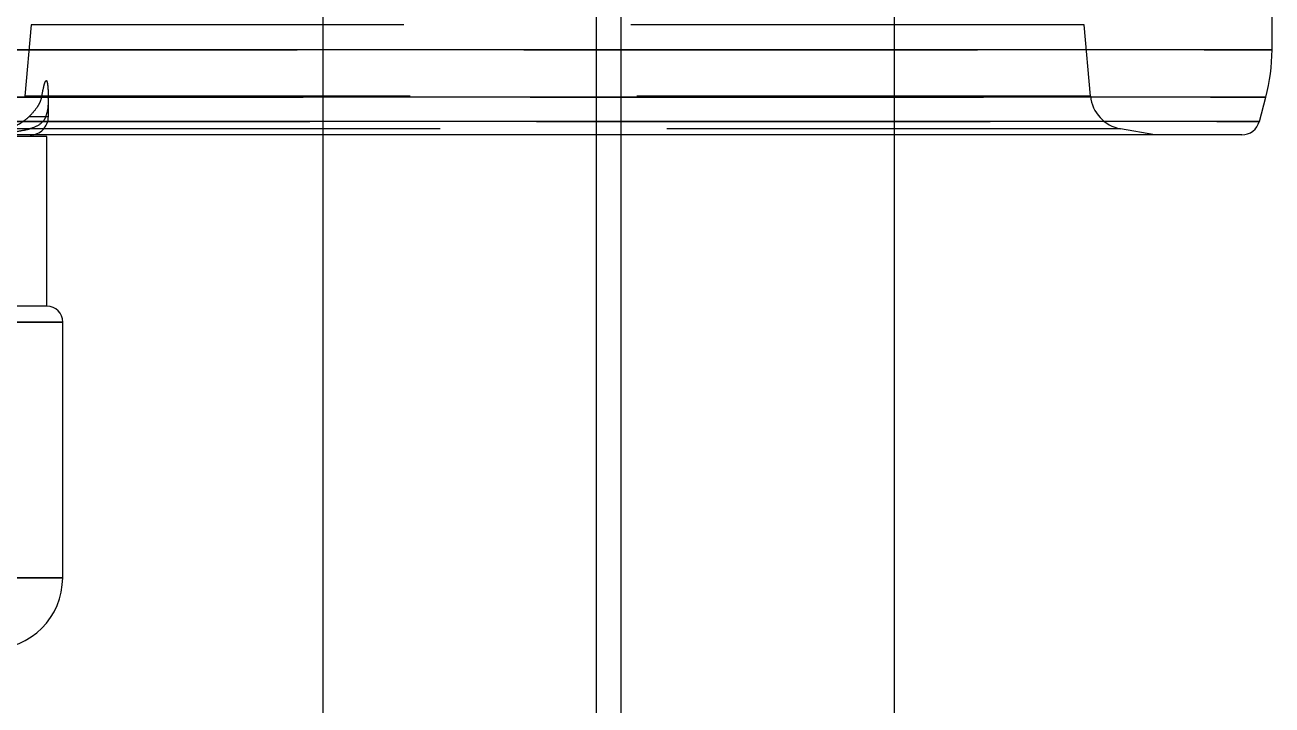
# Model space of a CAD drawing. Header units: metres. Extents: x 0 to 21025, y 0 to 14850.
# Drawn here: x 1990.3 to 2208.6, y 8830.6 to 8949.6 of the extents above; entities that cross this region are included whole.
import ezdxf

# ---------------------------------------------------------------- set-up
doc = ezdxf.new("R2010")
doc.units = ezdxf.units.M
doc.header["$LTSCALE"] = 25
doc.linetypes.add('HIDDEN2', pattern=[4.7625, 3.175, -1.5875])
for name, color, linetype in [('SL1', 8, 'Continuous'), ('SL4', 4, 'Continuous'), ('ST1', 7, 'HIDDEN2')]:
    doc.layers.add(name, color=color, linetype=linetype)

msp = doc.modelspace()

# ---------------------------------------------------------------- linework, layer by layer
at = {"layer": 'SL1'}
for p, q in [((2094.667, 8531.202), (2094.667, 9454.163)), ((2090.367, 8525.624), (2090.367, 9448.585)), ((2042.517, 8930.384), (2042.517, 8985.321)), ((2142.517, 8930.384), (2142.517, 8977.054)), ((2042.517, 8489.894), (2042.517, 8930.384)), ((2142.517, 8489.894), (2142.517, 8930.384))]:
    msp.add_line(p, q, dxfattribs=at)
at = {"layer": 'SL4'}
for p, q in [((2208.564, 8945.263), (2208.564, 8951.717)), ((2117.504, 8945.263), (1958.564, 8945.263)), ((2208.564, 8945.263), (2117.504, 8945.263)), ((2117.208, 8936.981), (1959.655, 8936.981)), ((2207.474, 8936.981), (2117.208, 8936.981)), ((2206.342, 8932.755), (2207.474, 8936.981)), ((2116.901, 8932.755), (1960.787, 8932.755)), ((2206.342, 8932.755), (2116.901, 8932.755)), ((2116.062, 8930.384), (1963.878, 8930.384)), ((1991.746, 8930.084), (1991.746, 8930.384)), ((2203.251, 8930.384), (2116.062, 8930.384)), ((1994.184, 8930.084), (1975.05, 8930.084)), ((1994.184, 8900.384), (1994.184, 8930.084)), ((1994.184, 8900.384), (1975.05, 8900.384)), ((1996.934, 8897.634), (1972.403, 8897.634)), ((1996.934, 8852.884), (1996.934, 8897.634)), ((1996.934, 8852.884), (1972.403, 8852.884))]:
    msp.add_line(p, q, dxfattribs=at)
for centre, radius, start, end in [((2176.564, 8945.263), 32, 345, 360), ((2203.251, 8933.584), 3.2, 269.99999, 345), ((1994.184, 8897.634), 2.75, 0, 90), ((1984.434, 8852.884), 12.5, 180, 360)]:
    msp.add_arc(centre, radius, start, end, dxfattribs=at)
at = {"layer": 'ST1'}
for p, q in [((1991.417, 8949.627), (1990.328, 8937.18)), ((2175.706, 8949.627), (1991.437, 8949.627)), ((2176.8, 8937.18), (2175.711, 8949.627)), ((1958.564, 8945.263), (2208.564, 8945.263)), ((1959.655, 8936.981), (2207.474, 8936.981)), ((2176.8, 8937.18), (1990.33, 8937.18)), ((1994.434, 8933.584), (1994.434, 8936.148)), ((1960.787, 8932.755), (2206.342, 8932.755)), ((1991.061, 8933.584), (1994.433, 8933.584)), ((2182.033, 8931.435), (1985.076, 8931.435)), ((2188.028, 8930.384), (2182.064, 8931.435)), ((1971.934, 8897.634), (1996.934, 8897.634)), ((1971.934, 8852.884), (1996.934, 8852.884))]:
    msp.add_line(p, q, dxfattribs=at)
for centre, radius, start, end in [((2183.176, 8937.738), 6.4, 185, 260), ((1991.234, 8933.584), 3.2, 270, 0)]:
    msp.add_arc(centre, radius, start, end, dxfattribs=at)
for points, knots in [([(1993.295, 8937.18), (1993.395, 8937.72), (1993.546, 8938.533), (1993.77, 8939.384), (1993.904, 8939.722), (1993.988, 8939.847), (1994.052, 8939.887), (1994.112, 8939.861), (1994.179, 8939.749), (1994.266, 8939.419), (1994.364, 8938.557), (1994.392, 8937.731), (1994.41, 8937.18)], [0, 0, 0, 0, 0.2462589, 0.3705198, 0.4330709, 0.4648509, 0.4966135, 0.5282605, 0.5599428, 0.6231828, 0.7487849, 1, 1, 1, 1]), ([(1993.295, 8937.18), (1993.189, 8936.808), (1992.978, 8936.065), (1992.28, 8934.876), (1991.549, 8934.101), (1991.061, 8933.584)], [0, 0, 0, 0, 0.25017076, 0.49993969, 1, 1, 1, 1]), ([(1993.997, 8933.584), (1994.159, 8934.099), (1994.402, 8934.874), (1994.444, 8936.062), (1994.422, 8936.807), (1994.41, 8937.18)], [0, 0, 0, 0, 0.4985484, 0.7488737, 1, 1, 1, 1]), ([(1986.942, 8931.435), (1987.734, 8931.653), (1988.923, 8931.981), (1990.249, 8932.874), (1990.79, 8933.347), (1991.061, 8933.584)], [0, 0, 0, 0, 0.4981963, 0.7484899, 1, 1, 1, 1]), ([(1993.997, 8933.584), (1993.875, 8933.348), (1993.63, 8932.877), (1992.748, 8931.983), (1991.809, 8931.654), (1991.183, 8931.435)], [0, 0, 0, 0, 0.2498894, 0.500122, 1, 1, 1, 1]), ([(1985.045, 8930.384), (1985.077, 8930.385), (1985.14, 8930.388), (1985.346, 8930.41), (1985.772, 8930.465), (1986.737, 8930.608), (1988.171, 8930.847), (1989.803, 8931.148), (1990.726, 8931.34), (1991.183, 8931.435)], [0, 0, 0, 0, 0.0317031, 0.0632988, 0.1257766, 0.2516826, 0.5011325, 0.753239, 1, 1, 1, 1])]:
    msp.add_open_spline(points, degree=3, knots=knots, dxfattribs=at)

doc.saveas('drawing.dxf')
